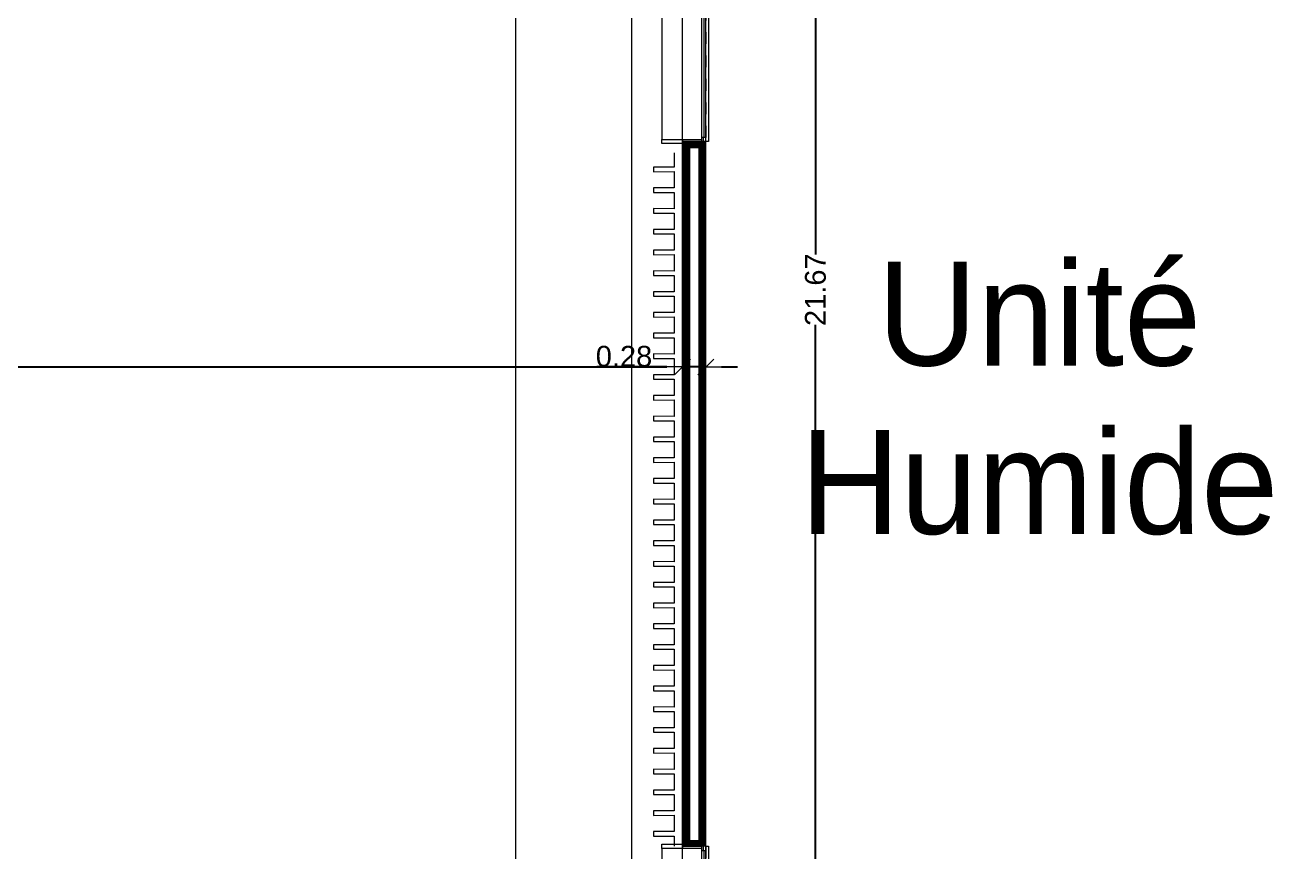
# Model space of a CAD drawing. Header units: millimetres. Extents: x -284281 to 1648660, y -821378 to -151356.
# Drawn here: x -214818 to -199593, y -224643 to -214693 of the extents above; entities that cross this region are included whole.
import ezdxf

# ---------------------------------------------------------------- set-up
doc = ezdxf.new("R2010")
doc.units = ezdxf.units.MM
doc.header["$MEASUREMENT"] = 0
doc.set_wipeout_variables(frame=1)
doc.linetypes.add('Traits', pattern=[282.222223, 141.111112, -141.111112])
doc.linetypes.add('Wipeout_Contour', pattern=[1000, 0, -1000])
doc.layers.get('Defpoints').update_dxf_attribs({"color": 250})
for name, color, linetype in [('Cotations - 1_100', 7, 'Continuous'), ('Fenêtres ARCHICAD', 7, 'Continuous'), ('Hachure', 7, 'Continuous'), ('Nouveau_0', 7, 'Continuous'), ('Sols_ Dalles', 7, 'Continuous')]:
    doc.layers.add(name, color=color, linetype=linetype)
doc.styles.add('STYLE_GENERE_1', font='AGENCYR.TTF')
doc.styles.add('STYLE_GENERE_2', font='arial.ttf')
doc.dimstyles.new('STYLE_GENERE__1', dxfattribs={"dimtxt": 250, "dimasz": 190, "dimexe": 0.18, "dimexo": 0.0625, "dimgap": 0, "dimtad": 1, "dimtih": 1, "dimtoh": 1, "dimlfac": 0.001, "dimzin": 0, "dimdsep": 46, "dimtxsty": 'STYLE_GENERE_2', "dimblk": 'ARROWHEAD_6', "dimblk1": 'ARROWHEAD_6', "dimblk2": 'ARROWHEAD_6', "dimcen": 0.09, "dimse1": 1, "dimse2": 1, "dimclrd": 7, "dimclre": 7, "dimclrt": 7, "dimazin": 0, "dimtfac": 1, "dimtdec": 4, "dimtmove": 0, "dimatfit": 3, "dimfxl": 1, "dimtolj": 1, "dimtzin": 0, "dimarcsym": 0})
doc.dimstyles.new('STYLE_GENERE__4', dxfattribs={"dimtxt": 250, "dimasz": 190, "dimexe": 0.18, "dimexo": 0.0625, "dimgap": 0, "dimtad": 0, "dimlfac": 0.001, "dimzin": 0, "dimdsep": 46, "dimtxsty": 'STYLE_GENERE_2', "dimblk": 'ARROWHEAD_6', "dimblk1": 'ARROWHEAD_6', "dimblk2": 'ARROWHEAD_6', "dimcen": 0.09, "dimse1": 1, "dimse2": 1, "dimclrd": 7, "dimclre": 7, "dimclrt": 7, "dimazin": 0, "dimtfac": 1, "dimtdec": 4, "dimtmove": 0, "dimatfit": 3, "dimfxl": 1, "dimtolj": 1, "dimtzin": 0, "dimarcsym": 0})
pattern_1 = [(45, (0, 175), (-55.68466, 55.68466), [0, -52.5, 0, -78.75]), (110, (175, 175), (74.000794, 26.934086), [0, -38.5, 0, -66.5])]
pattern_2 = [(45, (0, 0), (-7.0710678, 7.0710678), [])]

# ---------------------------------------------------------------- blocks, each defined once
blk = doc.blocks.new('Fenêtre 25_2')
at = {"layer": 'Fenêtres ARCHICAD', "color": 7, "linetype": 'Continuous', "lineweight": 5}
for p, q in [((-775, 480), (-825, 480)), ((-825, 480), (-825, 230)), ((-775, 480), (775, 480)), ((-775, 230), (-775, 480)), ((825, 480), (775, 480)), ((775, 480), (775, 230)), ((825, 230), (825, 480)), ((-825, 230), (-775, 230)), ((-825, 230), (-800, 230)), ((-825, 230), (-800, 230)), ((-775, 230), (-800, 230)), ((-800, 230), (-800, 0)), ((-800, 215), (-800, 230)), ((-800, 215), (-800, 230)), ((-800, 145), (-800, 215)), ((-800, 145), (-800, 215)), ((-800, 145), (-800, 215)), ((-800, 145), (-800, 215)), ((-775, 0), (-775, 230)), ((800, 230), (775, 230)), ((775, 230), (775, 0)), ((775, 230), (825, 230)), ((800, 0), (800, 230)), ((800, 215), (800, 230)), ((800, 215), (800, 230)), ((800, 230), (825, 230)), ((800, 230), (825, 230)), ((800, 145), (800, 215)), ((800, 145), (800, 215)), ((800, 145), (800, 215)), ((800, 145), (800, 215)), ((-800, 0), (-775, 0)), ((775, 0), (800, 0)), ((-800, -20), (800, -20)), ((-800, -50), (-800, -83)), ((-800, -83), (800, -83)), ((800, -83), (800, -50))]:
    blk.add_line(p, q, dxfattribs=at)
at = {"layer": 'Fenêtres ARCHICAD', "color": 7, "linetype": 'Traits', "lineweight": 5}
blk.add_line((-800, -50), (800, -50), dxfattribs=at)
at = {"color": 254, "linetype": 'Wipeout_Contour', "lineweight": 0, "ltscale": 3003.33026}
blk.add_wipeout([(-750, 0), (-750, -50), (750, -50), (750, 0)], dxfattribs=at).dxf.layer = 'Fenêtres ARCHICAD'
at = {"layer": 'Fenêtres ARCHICAD', "color": 7, "linetype": 'Continuous', "lineweight": 5}
for p, q in [((-800, 35), (-800, 145)), ((-800, 35), (-800, 145)), ((-800, 35), (-800, 145)), ((-800, 35), (-800, 145)), ((-800, 0), (-800, 35)), ((-800, 0), (-800, 35)), ((-800, 0), (-750, 0)), ((-800, -35), (-800, 0)), ((-800, -35), (-800, 0)), ((-750, 0), (-750, -50)), ((-750, 0), (750, 0)), ((750, -50), (750, 0)), ((750, 0), (800, 0)), ((800, 35), (800, 145)), ((800, 35), (800, 145)), ((800, 35), (800, 145)), ((800, 35), (800, 145)), ((800, 0), (800, 35)), ((800, 0), (800, 35)), ((800, -35), (800, 0)), ((800, -35), (800, 0)), ((-800, -50), (-800, -35)), ((-800, -50), (-800, -35)), ((-750, -50), (-800, -50)), ((-750, -25), (750, -25)), ((750, -50), (-750, -50)), ((800, -50), (750, -50)), ((800, -50), (800, -35)), ((800, -50), (800, -35))]:
    blk.add_line(p, q, dxfattribs=at)
blk = doc.blocks.new('Mur_4_1', base_point=(219226, -253396))
at = {"color": 254, "linetype": 'Wipeout_Contour', "lineweight": 0, "ltscale": 1243347.861820587}
blk.add_wipeout([(219226, -224578), (219241, -224578), (219241, -216093), (219226, -216093)], dxfattribs=at)
at = {"linetype": 'Continuous', "lineweight": 5, "true_color": 0x5f5f5f}
h = blk.add_hatch(dxfattribs=at)
h.set_pattern_fill('ENDUIT_0001', color=251, style=0, pattern_type=2)
h.set_pattern_definition(pattern_1)
h.paths.add_polyline_path([(219226, -224578), (219241, -224578), (219241, -216093), (219226, -216093)])
at = {"color": 254, "linetype": 'Wipeout_Contour', "lineweight": 0, "ltscale": 1243466.840339266}
blk.add_wipeout([(219311, -216163), (219241, -216093), (219241, -224578), (219311, -224508)], dxfattribs=at)
at = {"linetype": 'Continuous', "lineweight": 5, "true_color": 0x5f5f5f}
h = blk.add_hatch(dxfattribs=at)
h.set_pattern_fill('BRIQUES_TERRE_CUITE__INT_97', color=251, style=0, pattern_type=2)
h.set_pattern_definition(pattern_2)
h.paths.add_polyline_path([(219311, -216163), (219241, -216093), (219241, -224578), (219311, -224508)])
at = {"color": 254, "linetype": 'Wipeout_Contour', "lineweight": 0, "ltscale": 1243719.88514588}
blk.add_wipeout([(219311, -216163), (219311, -224508), (219421, -224508), (219421, -216163)], dxfattribs=at)
at = {"color": 254, "linetype": 'Wipeout_Contour', "lineweight": 0, "ltscale": 1244095.775740375}
blk.add_wipeout([(219491, -224578), (219506, -224578), (219506, -216093), (219491, -216093)], dxfattribs=at)
at = {"linetype": 'Continuous', "lineweight": 5, "true_color": 0x5f5f5f}
h = blk.add_hatch(dxfattribs=at)
h.set_pattern_fill('ENDUIT_0001', color=251, style=0, pattern_type=2)
h.set_pattern_definition(pattern_1)
h.paths.add_polyline_path([(219491, -224578), (219506, -224578), (219506, -216093), (219491, -216093)])
at = {"color": 254, "linetype": 'Wipeout_Contour', "lineweight": 0, "ltscale": 1243975.800609914}
blk.add_wipeout([(219491, -216093), (219421, -216093), (219421, -224578), (219491, -224578)], dxfattribs=at)
at = {"linetype": 'Continuous', "lineweight": 5, "true_color": 0x5f5f5f}
h = blk.add_hatch(dxfattribs=at)
h.set_pattern_fill('BRIQUES_TERRE_CUITE__INT_97', color=251, style=0, pattern_type=2)
h.set_pattern_definition(pattern_2)
h.paths.add_polyline_path([(219491, -216093), (219421, -216093), (219421, -224578), (219491, -224578)])
at = {"color": 7, "linetype": 'Continuous', "lineweight": 5, "flags": 128}
blk.add_lwpolyline([(219506, -224578), (219506, -216093)], dxfattribs=at)
at = {"color": 254, "linetype": 'Wipeout_Contour', "lineweight": 0, "ltscale": 1231744.393429823}
blk.add_wipeout([(219311, -216163), (219421, -216163), (219421, -216093), (219241, -216093)], dxfattribs=at)
at = {"color": 254, "linetype": 'Wipeout_Contour', "lineweight": 0, "ltscale": 1255597.927274651}
blk.add_wipeout([(219311, -224508), (219241, -224578), (219421, -224578), (219421, -224508)], dxfattribs=at)
at = {"linetype": 'Continuous', "lineweight": 5, "true_color": 0x5f5f5f}
h = blk.add_hatch(dxfattribs=at)
h.set_pattern_fill('BRIQUES_TERRE_CUITE__INT_97', color=251, style=0, pattern_type=2)
h.set_pattern_definition(pattern_2)
h.paths.add_polyline_path([(219311, -216163), (219421, -216163), (219421, -216093), (219241, -216093)])
h = blk.add_hatch(dxfattribs=at)
h.set_pattern_fill('BRIQUES_TERRE_CUITE__INT_97', color=251, style=0, pattern_type=2)
h.set_pattern_definition(pattern_2)
h.paths.add_polyline_path([(219311, -224508), (219241, -224578), (219421, -224578), (219421, -224508)])
at = {"color": 7, "linetype": 'Continuous', "lineweight": 5}
for p, q in [((219226, -216093), (219226, -216118)), ((219241, -216093), (219226, -216093)), ((219241, -216093), (219241, -224578)), ((219311, -216093), (219241, -216093)), ((219311, -216093), (219241, -216093)), ((219421, -216093), (219311, -216093)), ((219421, -216093), (219311, -216093)), ((219311, -216163), (219311, -224508)), ((219311, -216163), (219421, -216163)), ((219456, -216093), (219421, -216093)), ((219421, -216163), (219421, -224508)), ((219491, -216093), (219456, -216093)), ((219491, -224578), (219491, -216093)), ((219506, -216093), (219491, -216093)), ((219226, -224553), (219226, -224578)), ((219311, -224508), (219421, -224508)), ((219241, -224578), (219226, -224578)), ((219311, -224578), (219241, -224578)), ((219311, -224578), (219241, -224578)), ((219421, -224578), (219311, -224578)), ((219421, -224578), (219311, -224578)), ((219456, -224578), (219421, -224578)), ((219491, -224578), (219456, -224578)), ((219506, -224578), (219491, -224578))]:
    blk.add_line(p, q, dxfattribs=at)
at = {"color": 7, "linetype": 'Continuous', "lineweight": 5, "flags": 128}
blk.add_lwpolyline([(219226, -216093), (219226, -224578)], dxfattribs=at)
at = {"layer": 'Fenêtres ARCHICAD', "color": 7, "linetype": 'Continuous', "lineweight": 5, "xscale": -1, "zscale": 1000, "rotation": 90}
for p in [(219456, -215293), (219456, -225378)]:
    blk.add_blockref('Fenêtre 25_2', p, dxfattribs=at)
blk = doc.blocks.new('Tôle profilée 25')
at = {"color": 7, "linetype": 'Continuous', "lineweight": 5}
for p, q in [((0, 8347.3), (0, 8176.5)), ((-250, 8177.5), (-250, 8150)), ((0, 8176.5), (-250, 8177.5)), ((-250, 8150), (-250, 8122.5)), ((-250, 8122.5), (0, 8123.5)), ((0, 8123.5), (0, 7926.5)), ((-250, 7927.5), (-250, 7900)), ((0, 7926.5), (-250, 7927.5)), ((-250, 7900), (-250, 7872.5)), ((-250, 7872.5), (0, 7873.5)), ((0, 7873.5), (0, 7676.5)), ((-250, 7677.5), (-250, 7650)), ((0, 7676.5), (-250, 7677.5)), ((-250, 7650), (-250, 7622.5)), ((-250, 7622.5), (0, 7623.5)), ((0, 7623.5), (0, 7426.5)), ((-250, 7427.5), (-250, 7400)), ((0, 7426.5), (-250, 7427.5)), ((-250, 7400), (-250, 7372.5)), ((-250, 7372.5), (0, 7373.5)), ((0, 7373.5), (0, 7176.5)), ((-250, 7177.5), (-250, 7150)), ((0, 7176.5), (-250, 7177.5)), ((-250, 7150), (-250, 7122.5)), ((-250, 7122.5), (0, 7123.5)), ((0, 7123.5), (0, 6926.5)), ((-250, 6927.5), (-250, 6900)), ((0, 6926.5), (-250, 6927.5)), ((-250, 6900), (-250, 6872.5)), ((-250, 6872.5), (0, 6873.5)), ((0, 6873.5), (0, 6676.5)), ((-250, 6677.5), (-250, 6650)), ((0, 6676.5), (-250, 6677.5)), ((-250, 6650), (-250, 6622.5)), ((-250, 6622.5), (0, 6623.5)), ((0, 6623.5), (0, 6426.5)), ((-250, 6427.5), (-250, 6400)), ((0, 6426.5), (-250, 6427.5)), ((-250, 6400), (-250, 6372.5)), ((-250, 6372.5), (0, 6373.5)), ((0, 6373.5), (0, 6176.5)), ((-250, 6177.5), (-250, 6150)), ((0, 6176.5), (-250, 6177.5)), ((-250, 6150), (-250, 6122.5)), ((-250, 6122.5), (0, 6123.5)), ((0, 6123.5), (0, 5926.5)), ((-250, 5927.5), (-250, 5900)), ((0, 5926.5), (-250, 5927.5)), ((-250, 5900), (-250, 5872.5)), ((-250, 5872.5), (0, 5873.5)), ((0, 5873.5), (0, 5676.5)), ((-250, 5677.5), (-250, 5650)), ((0, 5676.5), (-250, 5677.5)), ((-250, 5650), (-250, 5622.5)), ((-250, 5622.5), (0, 5623.5)), ((0, 5623.5), (0, 5426.5)), ((-250, 5427.5), (-250, 5400)), ((0, 5426.5), (-250, 5427.5)), ((-250, 5400), (-250, 5372.5)), ((-250, 5372.5), (0, 5373.5)), ((0, 5373.5), (0, 5176.5)), ((-250, 5177.5), (-250, 5150)), ((0, 5176.5), (-250, 5177.5)), ((-250, 5150), (-250, 5122.5)), ((-250, 5122.5), (0, 5123.5)), ((0, 5123.5), (0, 4926.5)), ((-250, 4927.5), (-250, 4900)), ((0, 4926.5), (-250, 4927.5)), ((-250, 4900), (-250, 4872.5)), ((-250, 4872.5), (0, 4873.5)), ((0, 4873.5), (0, 4676.5)), ((-250, 4677.5), (-250, 4650)), ((0, 4676.5), (-250, 4677.5)), ((-250, 4650), (-250, 4622.5)), ((-250, 4622.5), (0, 4623.5)), ((0, 4623.5), (0, 4426.5)), ((-250, 4427.5), (-250, 4400)), ((0, 4426.5), (-250, 4427.5)), ((-250, 4400), (-250, 4372.5)), ((-250, 4372.5), (0, 4373.5)), ((0, 4373.5), (0, 4176.5)), ((-250, 4177.5), (-250, 4150)), ((0, 4176.5), (-250, 4177.5)), ((-250, 4150), (-250, 4122.5)), ((-250, 4122.5), (0, 4123.5)), ((0, 4123.5), (0, 3926.5)), ((-250, 3927.5), (-250, 3900)), ((0, 3926.5), (-250, 3927.5)), ((-250, 3900), (-250, 3872.5)), ((-250, 3872.5), (0, 3873.5)), ((0, 3873.5), (0, 3676.5)), ((-250, 3677.5), (-250, 3650)), ((0, 3676.5), (-250, 3677.5)), ((-250, 3650), (-250, 3622.5)), ((-250, 3622.5), (0, 3623.5)), ((0, 3623.5), (0, 3426.5)), ((-250, 3427.5), (-250, 3400)), ((0, 3426.5), (-250, 3427.5)), ((-250, 3400), (-250, 3372.5)), ((-250, 3372.5), (0, 3373.5)), ((0, 3373.5), (0, 3176.5)), ((-250, 3177.5), (-250, 3150)), ((0, 3176.5), (-250, 3177.5)), ((-250, 3150), (-250, 3122.5)), ((-250, 3122.5), (0, 3123.5)), ((0, 3123.5), (0, 2926.5)), ((-250, 2927.5), (-250, 2900)), ((0, 2926.5), (-250, 2927.5)), ((-250, 2900), (-250, 2872.5)), ((-250, 2872.5), (0, 2873.5)), ((0, 2873.5), (0, 2676.5)), ((-250, 2677.5), (-250, 2650)), ((0, 2676.5), (-250, 2677.5)), ((-250, 2650), (-250, 2622.5)), ((-250, 2622.5), (0, 2623.5)), ((0, 2623.5), (0, 2426.5)), ((-250, 2427.5), (-250, 2400)), ((0, 2426.5), (-250, 2427.5)), ((-250, 2400), (-250, 2372.5)), ((-250, 2372.5), (0, 2373.5)), ((0, 2373.5), (0, 2176.5)), ((-250, 2177.5), (-250, 2150)), ((0, 2176.5), (-250, 2177.5)), ((-250, 2150), (-250, 2122.5)), ((-250, 2122.5), (0, 2123.5)), ((0, 2123.5), (0, 1926.5)), ((-250, 1927.5), (-250, 1900)), ((0, 1926.5), (-250, 1927.5)), ((-250, 1900), (-250, 1872.5)), ((-250, 1872.5), (0, 1873.5)), ((0, 1873.5), (0, 1676.5)), ((-250, 1677.5), (-250, 1650)), ((0, 1676.5), (-250, 1677.5)), ((-250, 1650), (-250, 1622.5)), ((-250, 1622.5), (0, 1623.5)), ((0, 1623.5), (0, 1426.5)), ((-250, 1427.5), (-250, 1400)), ((0, 1426.5), (-250, 1427.5)), ((-250, 1400), (-250, 1372.5)), ((-250, 1372.5), (0, 1373.5)), ((0, 1373.5), (0, 1176.5)), ((-250, 1177.5), (-250, 1150)), ((0, 1176.5), (-250, 1177.5)), ((-250, 1150), (-250, 1122.5)), ((-250, 1122.5), (0, 1123.5)), ((0, 1123.5), (0, 926.5)), ((-250, 927.5), (-250, 900)), ((0, 926.5), (-250, 927.5)), ((-250, 900), (-250, 872.5)), ((-250, 872.5), (0, 873.5)), ((0, 873.5), (0, 676.5)), ((-250, 677.5), (-250, 650)), ((0, 676.5), (-250, 677.5)), ((-250, 650), (-250, 622.5)), ((-250, 622.5), (0, 623.5)), ((0, 623.5), (0, 426.5)), ((-250, 427.5), (-250, 400)), ((0, 426.5), (-250, 427.5)), ((-250, 400), (-250, 372.5)), ((-250, 372.5), (0, 373.5)), ((0, 373.5), (0, 176.5)), ((-250, 177.5), (-250, 150)), ((0, 176.5), (-250, 177.5)), ((-250, 150), (-250, 122.5)), ((-250, 122.5), (0, 123.5)), ((0, 123.5), (0, 0))]:
    blk.add_line(p, q, dxfattribs=at)
blk = doc.blocks.new('ARROWHEAD_6')
at = {"color": 0, "linetype": 'Continuous', "lineweight": 0}
for p, q in [((0, 0), (-1, 0)), ((-0.5, -0.5), (0.5, 0.5))]:
    blk.add_line(p, q, dxfattribs=at)
blk = doc.blocks.new('*D1280')
at = {"layer": 'Cotations - 1_100', "color": 7, "linetype": 'Continuous', "lineweight": -2, "transparency": 16777216}
blk.add_line((-230564, -218806), (-207094, -218806), dxfattribs=at)
at = {"layer": 'Defpoints', "color": 0, "linetype": 'Continuous', "transparency": 16777216}
for p in [(-206904, -213398), (-230754, -216896), (-206904, -218806)]:
    blk.add_point(p, dxfattribs=at)
at = {"layer": 'Cotations - 1_100', "color": 7, "linetype": 'Continuous', "lineweight": -2, "transparency": 16777216, "xscale": 190, "yscale": 190, "zscale": 190, "rotation": 180}
blk.add_blockref('ARROWHEAD_6', (-230754, -218806), dxfattribs=at)
at = {"layer": 'Cotations - 1_100', "color": 7, "linetype": 'Continuous', "lineweight": -2, "transparency": 16777216, "xscale": 190, "yscale": 190, "zscale": 190}
blk.add_blockref('ARROWHEAD_6', (-206904, -218806), dxfattribs=at)
at = {"layer": 'Cotations - 1_100', "color": 7, "linetype": 'Continuous', "lineweight": 5, "transparency": 16777216, "insert": (-219169, -218679), "char_height": 250, "attachment_point": 5, "style": 'STYLE_GENERE_2'}
blk.add_mtext('\\A1;23.85', dxfattribs=at)
blk = doc.blocks.new('*D1281')
at = {"layer": 'Cotations - 1_100', "color": 7, "linetype": 'Continuous', "lineweight": -2, "transparency": 16777216}
for p, q in [((-207094, -218806), (-207934, -218806)), ((-206624, -218806), (-206904, -218806)), ((-206434, -218806), (-206244, -218806))]:
    blk.add_line(p, q, dxfattribs=at)
at = {"layer": 'Defpoints', "color": 0, "linetype": 'Continuous', "transparency": 16777216}
for p in [(-206904, -213398), (-206624, -213398), (-206624, -218806)]:
    blk.add_point(p, dxfattribs=at)
at = {"layer": 'Cotations - 1_100', "color": 7, "linetype": 'Continuous', "lineweight": -2, "transparency": 16777216, "xscale": 190, "yscale": 190, "zscale": 190}
blk.add_blockref('ARROWHEAD_6', (-206904, -218806), dxfattribs=at)
at = {"layer": 'Cotations - 1_100', "color": 7, "linetype": 'Continuous', "lineweight": -2, "transparency": 16777216, "xscale": 190, "yscale": 190, "zscale": 190, "rotation": 180}
blk.add_blockref('ARROWHEAD_6', (-206624, -218806), dxfattribs=at)
at = {"layer": 'Cotations - 1_100', "color": 7, "linetype": 'Continuous', "lineweight": 5, "transparency": 16777216, "insert": (-207609, -218679), "char_height": 250, "attachment_point": 5, "style": 'STYLE_GENERE_2'}
blk.add_mtext('\\A1;0.28', dxfattribs=at)
blk = doc.blocks.new('*D1324')
at = {"layer": 'Cotations - 1_100', "color": 7, "linetype": 'Continuous', "lineweight": -2, "transparency": 16777216}
for p, q in [((-205303, -207226), (-205303, -217452)), ((-205303, -228512), (-205303, -218300))]:
    blk.add_line(p, q, dxfattribs=at)
at = {"layer": 'Defpoints', "color": 0, "linetype": 'Continuous', "transparency": 16777216}
for p in [(-205326, -207036), (-205303, -207036), (-205326, -228702)]:
    blk.add_point(p, dxfattribs=at)
at = {"layer": 'Cotations - 1_100', "color": 7, "linetype": 'Continuous', "lineweight": -2, "transparency": 16777216, "xscale": 190, "yscale": 190, "zscale": 190}
for p, rotation in [((-205303, -207036), 90), ((-205303, -228702), 270)]:
    blk.add_blockref('ARROWHEAD_6', p, dxfattribs=dict(at, rotation=rotation))
at = {"layer": 'Cotations - 1_100', "color": 7, "linetype": 'Continuous', "lineweight": 5, "transparency": 16777216, "insert": (-205303, -217876), "char_height": 250, "attachment_point": 5, "rotation": 90, "style": 'STYLE_GENERE_2'}
blk.add_mtext('\\A1;21.67', dxfattribs=at)

msp = doc.modelspace()

# ---------------------------------------------------------------- linework, layer by layer
at = {"layer": 'Sols_ Dalles', "color": 250, "linetype": 'Continuous', "lineweight": 5, "true_color": 0x1f1f1f}
for points in [[(-207516.38387, -253304.45116), (-207516.38387, -188319.45234), (-234766.38387, -188319.45234), (-234766.38387, -200289.45116), (-234766.38387, -205804.45116), (-231367.37547, -205804.45116), (-231367.37547, -216804.45116), (-241166.38387, -216804.45116), (-241166.38387, -223804.45116), (-231367.37547, -223804.45116), (-231367.37547, -258558.86328)], [(-231145.89228, -189719.45234), (-208916.38387, -189719.45234), (-208916.38387, -253304.45116)]]:
    msp.add_lwpolyline(points, dxfattribs=at)

# ---------------------------------------------------------------- block references
at = {"color": 7, "lineweight": 5}
msp.add_blockref('Mur_4_1', (-206903.78973, -253395.57129), dxfattribs=at)

# ---------------------------------------------------------------- texts
at = {"layer": 'Hachure', "color": 250, "linetype": 'Continuous', "lineweight": 5, "true_color": 0x1f1f1f, "insert": (-202609.73151, -219187.12336), "char_height": 1250, "width": 6453.0446543, "attachment_point": 5, "line_spacing_factor": 0.97291, "style": 'STYLE_GENERE_1'}
msp.add_mtext('\\A1;{\\pqc;\\fAgency FB|b0|i0|c0|p34;Unité Humide}', dxfattribs=at)

# ---------------------------------------------------------------- dimensions: what is measured, and where the dimension line sits
at = {"layer": 'Cotations - 1_100', "color": 7, "linetype": 'Continuous', "lineweight": 5}
dim = msp.add_linear_dim(base=(-205302.97815, -207035.75355), p1=(-205326.15807, -228701.76301), p2=(-205326.15807, -207035.75355), angle=90, dimstyle='STYLE_GENERE__4', dxfattribs=at)
dim.commit()
dim.dimension.update_dxf_attribs({"geometry": '*D1324', "text_midpoint": (-205302.97815, -217876.18581), "dimtype": 160, "text_rotation": 90})

# ---------------------------------------------------------------- next in the draw order: linework, layer by layer
at = {"layer": 'Nouveau_0', "color": 7, "linetype": 'Continuous', "lineweight": 5}
msp.add_lwpolyline([(-181903.29814, -173395.57011), (-181903.29814, -253395.57011), (-206903.29814, -253395.57011), (-206903.29814, -173395.57011)], close=True, dxfattribs=at)

# ---------------------------------------------------------------- next in the draw order: block references
at = {"color": 7, "linetype": 'Continuous', "lineweight": 5, "zscale": 1000}
msp.add_blockref('Tôle profilée 25', (-207003.78973, -224577.55622), dxfattribs=at)

# ---------------------------------------------------------------- next in the draw order: dimensions: what is measured, and where the dimension line sits
at = {"layer": 'Cotations - 1_100', "color": 7, "linetype": 'Continuous', "lineweight": 5}
for base, p1, p2, picture, middle in [((-206903.78973, -218806.33933), (-230754.28973, -216895.57011), (-206903.78973, -213397.87577), '*D1280', (-219169.03977, -218806.33933)), ((-206623.78973, -218806.33933), (-206903.78973, -213397.87577), (-206623.78973, -213397.84995), '*D1281', (-207608.73857, -218806.33933))]:
    dim = msp.add_linear_dim(base=base, p1=p1, p2=p2, dimstyle='STYLE_GENERE__1', dxfattribs=at)
    dim.commit()
    dim.dimension.update_dxf_attribs({"geometry": picture, "text_midpoint": middle, "dimtype": 160})

doc.saveas('drawing.dxf')
